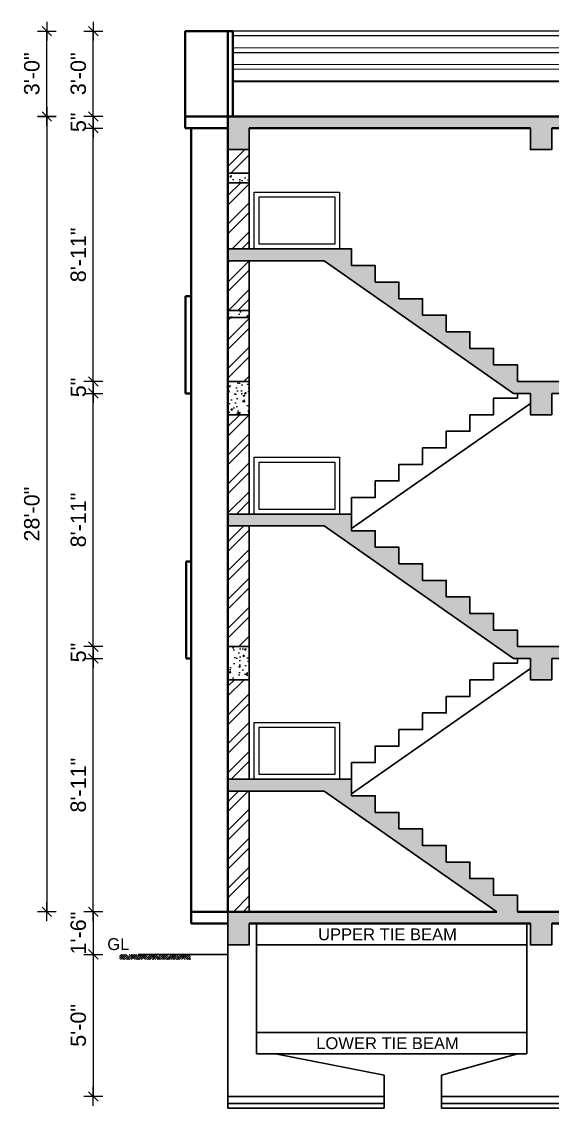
# Model space of a CAD drawing. Header units: inches. Extents: x -5587 to 4723, y -10407 to -7342.
# Drawn here: x 2473.3 to 2697.2, y -8719 to -8260 of the extents above; entities that cross this region are included whole.
import ezdxf
from ezdxf.enums import TextEntityAlignment as Align

# ---------------------------------------------------------------- set-up
doc = ezdxf.new("R2010")
doc.units = ezdxf.units.IN
doc.header["$LTSCALE"] = 0.5
doc.header["$MEASUREMENT"] = 0
doc.header["$PDMODE"] = 66
for name, color, linetype, lineweight in [('DIM', 180, 'Continuous', 5), ('Dimention', 5, 'Continuous', 20), ('elev 25', 143, 'Continuous', 20), ('HACTH', 8, 'Continuous', 5), ('TEXT', 220, 'Continuous', 9), ('Toilet', 7, 'Continuous', 25), ('wall', 20, 'Continuous', 40), ('win door light', 30, 'Continuous', 18)]:
    doc.layers.add(name, color=color, linetype=linetype, lineweight=lineweight)
doc.styles.add('arial', font='arial.ttf')
doc.dimstyles.new('1 96', dxfattribs={"dimtxt": 6.5, "dimasz": 4, "dimexe": 0, "dimexo": 0, "dimgap": 3, "dimtad": 1, "dimdec": 0, "dimzin": 11, "dimdsep": 46, "dimlunit": 3, "dimtxsty": 'arial', "dimblk": 'oblique', "dimcen": 4, "dimse1": 1, "dimse2": 1, "dimclrd": 256, "dimclre": 256, "dimclrt": 256, "dimadec": 0, "dimazin": 0, "dimtfac": 1, "dimtdec": 0, "dimtix": 1, "dimtmove": 0, "dimatfit": 3, "dimldrblk": 'Arrow2', "dimfxl": 1, "dimtolj": 1, "dimtzin": 0, "dimlwd": -1, "dimlwe": 9, "dimarcsym": 0})
pattern_1 = [(50, (9901.4343, -126.219), (7.1726018, -0.6275213), [0.75, -8.25]), (355, (9901.434, -126.219), (-1.3875133, 7.5219213), [0.6, -6.6]), (100.451444, (9902.032, -126.271), (5.7850885, 6.8944), [0.637402, -7.011421]), (46.1842, (9901.434, -124.219), (10.672413, -1.655193), [1.125, -12.375]), (96.63564, (9902.324, -124.357), (9.346619, 9.741186), [0.956103, -10.517138]), (351.18416, (9901.434, -124.219), (9.346619, 9.741186), [0.9, -9.9]), (21, (9902.4343, -124.719), (5.9690705, -4.026189), [0.75, -8.25]), (326, (9902.434, -124.719), (2.4331533, 7.2515005), [0.6, -6.6]), (71.451445, (9902.932, -125.0545), (8.4022238, 3.2253115), [0.637402, -7.011421]), (37.5, (9901.4343, -126.219), (0.12159855, 3.32893854), [0, -6.52, 0, -6.7, 0, -6.625]), (7.5, (9901.4343, -126.219), (2.6306954, 3.9441171), [0, -3.82, 0, -6.37, 0, -2.525]), (327.5, (9899.2043, -126.219), (5.33822436, -0.2255487), [0, -2.5, 0, -7.8, 0, -10.35]), (317.5, (9898.2043, -126.219), (5.8318617, 1.0010498), [0, -3.25, 0, -5.18, 0, -7.35])]
pattern_2 = [(45, (9901.434, -126.219), (-6.098796, 6.098796), []), (45, (9905.5, -126.219), (-6.098796, 6.098796), [])]

# ---------------------------------------------------------------- blocks, each defined once
blk = doc.blocks.new('oblique')
at = {"lineweight": 9}
for p, q in [((1, 0), (-1, 0)), ((-0.5, -0.5), (0.5, 0.5)), ((0, 1), (0, -1))]:
    blk.add_line(p, q, dxfattribs=at)
blk = doc.blocks.new('*D857')
at = {"layer": 'Defpoints', "color": 0, "transparency": 16777216}
for p in [(2503.51, -8528.97), (2680.93, -8528.97), (2544.87, -8635.97)]:
    blk.add_point(p, dxfattribs=at)
at = {"layer": 'DIM', "transparency": 16777216}
blk.add_line((2503.51, -8635.97), (2503.51, -8528.97), dxfattribs=at)
at = {"layer": 'DIM', "transparency": 16777216, "xscale": 4, "yscale": 4, "zscale": 4}
for p, rotation in [((2503.51, -8528.97), 90), ((2503.51, -8635.97), 270)]:
    blk.add_blockref('oblique', p, dxfattribs=dict(at, rotation=rotation))
at = {"layer": 'DIM', "transparency": 16777216, "insert": (2497.19, -8582.47), "char_height": 6.5, "attachment_point": 5, "rotation": 90, "style": 'arial'}
blk.add_mtext('\\A1;8\'-11"', dxfattribs=at)
blk = doc.blocks.new('_Oblique')
at = {"color": 0, "linetype": 'ByBlock', "lineweight": -2}
blk.add_line((-0.5, -0.5), (0.5, 0.5), dxfattribs=at)
blk = doc.blocks.new('Arrow2')
for p, q in [((-4.1, 0.75), (-3.08, 0)), ((0, 0), (-4.1, 0.75)), ((-3.08, 0), (-4.1, -0.75)), ((-4.1, -0.75), (0, 0))]:
    blk.add_line(p, q)
blk.add_solid([(-4.1, 0.75), (0, 0), (-3.08, 0), (-4.1, -0.75)])
blk = doc.blocks.new('*D858')
at = {"layer": 'Defpoints', "color": 0, "transparency": 16777216}
for p in [(2503.51, -8523.97), (2682.5, -8523.97), (2680.93, -8528.97)]:
    blk.add_point(p, dxfattribs=at)
at = {"layer": 'DIM', "transparency": 16777216}
for p, q in [((2503.51, -8523.97), (2503.51, -8519.97)), ((2503.51, -8528.97), (2503.51, -8523.97)), ((2503.51, -8528.97), (2503.51, -8532.97))]:
    blk.add_line(p, q, dxfattribs=at)
at = {"layer": 'DIM', "transparency": 16777216, "xscale": 4, "yscale": 4, "zscale": 4}
for p, rotation in [((2503.51, -8523.97), 270), ((2503.51, -8528.97), 90)]:
    blk.add_blockref('oblique', p, dxfattribs=dict(at, rotation=rotation))
at = {"layer": 'DIM', "transparency": 16777216, "insert": (2497.2, -8526.47), "char_height": 6.5, "attachment_point": 5, "rotation": 90, "style": 'arial'}
blk.add_mtext('\\A1;5"', dxfattribs=at)
blk = doc.blocks.new('*D851')
at = {"layer": 'Defpoints', "color": 0, "transparency": 16777216}
for p in [(2503.51, -8416.97), (2680.93, -8416.97), (2682.5, -8523.97)]:
    blk.add_point(p, dxfattribs=at)
at = {"layer": 'DIM', "transparency": 16777216}
blk.add_line((2503.51, -8523.97), (2503.51, -8416.97), dxfattribs=at)
at = {"layer": 'DIM', "transparency": 16777216, "xscale": 4, "yscale": 4, "zscale": 4}
for p, rotation in [((2503.51, -8416.97), 90), ((2503.51, -8523.97), 270)]:
    blk.add_blockref('oblique', p, dxfattribs=dict(at, rotation=rotation))
at = {"layer": 'DIM', "transparency": 16777216, "insert": (2497.19, -8470.47), "char_height": 6.5, "attachment_point": 5, "rotation": 90, "style": 'arial'}
blk.add_mtext('\\A1;8\'-11"', dxfattribs=at)
blk = doc.blocks.new('*D852')
at = {"layer": 'Defpoints', "color": 0, "transparency": 16777216}
for p in [(2503.51, -8411.97), (2682.5, -8411.97), (2680.93, -8416.97)]:
    blk.add_point(p, dxfattribs=at)
at = {"layer": 'DIM', "transparency": 16777216}
for p, q in [((2503.51, -8411.97), (2503.51, -8407.97)), ((2503.51, -8416.97), (2503.51, -8411.97)), ((2503.51, -8416.97), (2503.51, -8420.97))]:
    blk.add_line(p, q, dxfattribs=at)
at = {"layer": 'DIM', "transparency": 16777216, "xscale": 4, "yscale": 4, "zscale": 4}
for p, rotation in [((2503.51, -8411.97), 270), ((2503.51, -8416.97), 90)]:
    blk.add_blockref('oblique', p, dxfattribs=dict(at, rotation=rotation))
at = {"layer": 'DIM', "transparency": 16777216, "insert": (2497.2, -8414.47), "char_height": 6.5, "attachment_point": 5, "rotation": 90, "style": 'arial'}
blk.add_mtext('\\A1;5"', dxfattribs=at)
blk = doc.blocks.new('*D853')
at = {"layer": 'Defpoints', "color": 0, "transparency": 16777216}
for p in [(2503.51, -8304.97), (2542.27, -8304.97), (2682.5, -8411.97)]:
    blk.add_point(p, dxfattribs=at)
at = {"layer": 'DIM', "transparency": 16777216}
blk.add_line((2503.51, -8411.97), (2503.51, -8304.97), dxfattribs=at)
at = {"layer": 'DIM', "transparency": 16777216, "xscale": 4, "yscale": 4, "zscale": 4}
for p, rotation in [((2503.51, -8304.97), 90), ((2503.51, -8411.97), 270)]:
    blk.add_blockref('oblique', p, dxfattribs=dict(at, rotation=rotation))
at = {"layer": 'DIM', "transparency": 16777216, "insert": (2497.19, -8358.47), "char_height": 6.5, "attachment_point": 5, "rotation": 90, "style": 'arial'}
blk.add_mtext('\\A1;8\'-11"', dxfattribs=at)
blk = doc.blocks.new('*D854')
at = {"layer": 'Defpoints', "color": 0, "transparency": 16777216}
for p in [(2503.51, -8299.97), (2542.27, -8299.97), (2542.27, -8304.97)]:
    blk.add_point(p, dxfattribs=at)
at = {"layer": 'DIM', "transparency": 16777216}
for p, q in [((2503.51, -8299.97), (2503.51, -8295.97)), ((2503.51, -8304.97), (2503.51, -8299.97)), ((2503.51, -8304.97), (2503.51, -8308.97))]:
    blk.add_line(p, q, dxfattribs=at)
at = {"layer": 'DIM', "transparency": 16777216, "xscale": 4, "yscale": 4, "zscale": 4}
for p, rotation in [((2503.51, -8299.97), 270), ((2503.51, -8304.97), 90)]:
    blk.add_blockref('oblique', p, dxfattribs=dict(at, rotation=rotation))
at = {"layer": 'DIM', "transparency": 16777216, "insert": (2497.2, -8302.47), "char_height": 6.5, "attachment_point": 5, "rotation": 90, "style": 'arial'}
blk.add_mtext('\\A1;5"', dxfattribs=at)
blk = doc.blocks.new('*D855')
at = {"layer": 'Defpoints', "color": 0, "transparency": 16777216}
for p in [(2503.51, -8263.97), (2542.27, -8263.97), (2542.27, -8299.97)]:
    blk.add_point(p, dxfattribs=at)
at = {"layer": 'DIM', "transparency": 16777216}
blk.add_line((2503.51, -8299.97), (2503.51, -8263.97), dxfattribs=at)
at = {"layer": 'DIM', "transparency": 16777216, "xscale": 4, "yscale": 4, "zscale": 4}
for p, rotation in [((2503.51, -8263.97), 90), ((2503.51, -8299.97), 270)]:
    blk.add_blockref('oblique', p, dxfattribs=dict(at, rotation=rotation))
at = {"layer": 'DIM', "transparency": 16777216, "insert": (2497.19, -8281.97), "char_height": 6.5, "attachment_point": 5, "rotation": 90, "style": 'arial'}
blk.add_mtext('\\A1;3\'-0"', dxfattribs=at)
blk = doc.blocks.new('*D856')
at = {"layer": 'Defpoints', "color": 0, "transparency": 16777216}
for p in [(2542.27, -8299.97), (2483.88, -8635.97), (2544.87, -8635.97)]:
    blk.add_point(p, dxfattribs=at)
at = {"layer": 'DIM', "transparency": 16777216}
blk.add_line((2483.88, -8299.97), (2483.88, -8635.97), dxfattribs=at)
at = {"layer": 'DIM', "transparency": 16777216, "xscale": 4, "yscale": 4, "zscale": 4}
for p, rotation in [((2483.88, -8299.97), 90), ((2483.88, -8635.97), 270)]:
    blk.add_blockref('oblique', p, dxfattribs=dict(at, rotation=rotation))
at = {"layer": 'DIM', "transparency": 16777216, "insert": (2477.56, -8467.97), "char_height": 6.5, "attachment_point": 5, "rotation": 90, "style": 'arial'}
blk.add_mtext('\\A1;28\'-0"', dxfattribs=at)
blk = doc.blocks.new('*D848')
at = {"layer": 'Defpoints', "color": 0, "transparency": 16777216}
for p in [(2483.88, -8263.97), (2542.27, -8263.97), (2542.27, -8299.97)]:
    blk.add_point(p, dxfattribs=at)
at = {"layer": 'DIM', "transparency": 16777216}
blk.add_line((2483.88, -8299.97), (2483.88, -8263.97), dxfattribs=at)
at = {"layer": 'DIM', "transparency": 16777216, "xscale": 4, "yscale": 4, "zscale": 4}
for p, rotation in [((2483.88, -8263.97), 90), ((2483.88, -8299.97), 270)]:
    blk.add_blockref('oblique', p, dxfattribs=dict(at, rotation=rotation))
at = {"layer": 'DIM', "transparency": 16777216, "insert": (2477.56, -8281.97), "char_height": 6.5, "attachment_point": 5, "rotation": 90, "style": 'arial'}
blk.add_mtext('\\A1;3\'-0"', dxfattribs=at)
blk = doc.blocks.new('*D849')
at = {"layer": 'Defpoints', "color": 0, "transparency": 16777216}
for p in [(2544.87, -8635.97), (2503.51, -8653.97), (2522.47, -8653.97)]:
    blk.add_point(p, dxfattribs=at)
at = {"layer": 'DIM', "transparency": 16777216}
for p, q in [((2503.51, -8635.97), (2503.51, -8631.97)), ((2503.51, -8635.97), (2503.51, -8653.97)), ((2503.51, -8653.97), (2503.51, -8657.97))]:
    blk.add_line(p, q, dxfattribs=at)
at = {"layer": 'DIM', "transparency": 16777216, "xscale": 4, "yscale": 4, "zscale": 4}
for p, rotation in [((2503.51, -8635.97), 270), ((2503.51, -8653.97), 90)]:
    blk.add_blockref('oblique', p, dxfattribs=dict(at, rotation=rotation))
at = {"layer": 'DIM', "transparency": 16777216, "insert": (2497.19, -8644.97), "char_height": 6.5, "attachment_point": 5, "rotation": 90, "style": 'arial'}
blk.add_mtext('\\A1;1\'-6"', dxfattribs=at)
blk = doc.blocks.new('*D850')
at = {"layer": 'Defpoints', "color": 0, "transparency": 16777216}
for p in [(2522.47, -8653.97), (2503.51, -8713.97), (2560.35, -8713.97)]:
    blk.add_point(p, dxfattribs=at)
at = {"layer": 'DIM', "transparency": 16777216}
blk.add_line((2503.51, -8653.97), (2503.51, -8713.97), dxfattribs=at)
at = {"layer": 'DIM', "transparency": 16777216, "xscale": 4, "yscale": 4, "zscale": 4}
for p, rotation in [((2503.51, -8653.97), 90), ((2503.51, -8713.97), 270)]:
    blk.add_blockref('oblique', p, dxfattribs=dict(at, rotation=rotation))
at = {"layer": 'DIM', "transparency": 16777216, "insert": (2497.19, -8683.97), "char_height": 6.5, "attachment_point": 5, "rotation": 90, "style": 'arial'}
blk.add_mtext('\\A1;5\'-0"', dxfattribs=at)

msp = doc.modelspace()

# ---------------------------------------------------------------- hatches: boundary and pattern name
at = {"layer": 'Dimention', "ltscale": 40, "true_color": 0xf26722}
h = msp.add_hatch(dxfattribs=at)
h.set_pattern_fill('ANSI32', color=30, scale=23)
h.set_pattern_definition(pattern_2)
h.paths.add_polyline_path([(2569.36, -8313.97), (2560.35, -8313.97), (2560.35, -8323.97), (2569.36, -8323.97)])
h = msp.add_hatch(dxfattribs=at)
h.set_pattern_fill('ANSI32', color=30, scale=23)
h.set_pattern_definition(pattern_2)
h.paths.add_polyline_path([(2560.35, -8355.97), (2569.36, -8355.97), (2569.36, -8327.97), (2560.35, -8327.97)])
h = msp.add_hatch(dxfattribs=at)
h.set_pattern_fill('ANSI32', color=30, scale=23)
h.set_pattern_definition(pattern_2)
h.paths.add_polyline_path([(2560.35, -8381.97), (2569.36, -8381.97), (2569.36, -8360.97), (2560.35, -8360.97)])
h = msp.add_hatch(dxfattribs=at)
h.set_pattern_fill('ANSI32', color=30, scale=23)
h.set_pattern_definition(pattern_2)
h.paths.add_polyline_path([(2569.36, -8384.97), (2560.35, -8384.97), (2560.35, -8411.97), (2569.36, -8411.97)])
h = msp.add_hatch(dxfattribs=at)
h.set_pattern_fill('ANSI32', color=30, scale=23)
h.set_pattern_definition(pattern_2)
h.paths.add_polyline_path([(2569.36, -8425.97), (2560.35, -8425.97), (2560.35, -8467.97), (2569.36, -8467.97)])
h = msp.add_hatch(dxfattribs=at)
h.set_pattern_fill('ANSI32', color=30, scale=23)
h.set_pattern_definition(pattern_2)
h.paths.add_polyline_path([(2560.35, -8523.97), (2569.36, -8523.97), (2569.36, -8472.97), (2560.35, -8472.97)])
h = msp.add_hatch(dxfattribs=at)
h.set_pattern_fill('ANSI32', color=30, scale=23)
h.set_pattern_definition(pattern_2)
h.paths.add_polyline_path([(2569.36, -8537.97), (2560.35, -8537.97), (2560.35, -8579.97), (2569.36, -8579.97)])
h = msp.add_hatch(dxfattribs=at)
h.set_pattern_fill('ANSI32', color=30, scale=23)
h.set_pattern_definition(pattern_2)
h.paths.add_polyline_path([(2569.36, -8584.97), (2560.35, -8584.97), (2560.35, -8635.97), (2569.36, -8635.97)])
at = {"layer": 'HACTH'}
h = msp.add_hatch(dxfattribs=at)
h.set_pattern_fill('AR-CONC', color=256)
h.set_pattern_definition(pattern_1)
h.paths.add_polyline_path([(2688, -8304.97), (2688, -8313.97), (2697, -8313.97), (2697, -8304.97), (2780, -8304.97), (2780, -8313.97), (2789, -8313.97), (2789, -8304.97), (2814.5, -8304.97), (2814.5, -8299.97), (2560.35, -8299.97), (2560.35, -8304.97), (2560.35, -8313.97), (2569.35, -8313.97), (2569.36, -8304.97)])
h = msp.add_hatch(dxfattribs=at)
h.set_pattern_fill('AR-CONC', color=256)
h.set_pattern_definition(pattern_1)
h.paths.add_polyline_path([(2569.36, -8327.97), (2569.36, -8323.97), (2560.35, -8323.97), (2560.35, -8327.97)])
h = msp.add_hatch(dxfattribs=at)
h.set_pattern_fill('AR-CONC', color=256)
h.set_pattern_definition(pattern_1)
h.paths.add_polyline_path([(2921.59, -8411.97), (2938.82, -8411.97), (2938.82, -8416.97), (2921.59, -8416.97), (2921.59, -8425.97), (2912.47, -8425.97), (2912.47, -8416.97), (2789, -8416.97), (2789, -8425.97), (2780, -8425.97), (2780, -8416.97), (2697, -8416.97), (2697, -8425.97), (2688, -8425.97), (2688, -8416.97), (2680.93, -8416.97), (2600.93, -8360.97), (2560.35, -8360.97), (2560.35, -8355.97), (2612.5, -8355.97), (2612.5, -8362.97), (2622.5, -8362.97), (2622.5, -8369.97), (2632.5, -8369.97), (2632.5, -8376.97), (2642.5, -8376.97), (2642.5, -8383.97), (2652.5, -8383.97), (2652.5, -8390.97), (2662.5, -8390.97), (2662.5, -8397.97), (2672.5, -8397.97), (2672.5, -8404.97), (2682.5, -8404.97), (2682.5, -8411.97)])
h = msp.add_hatch(dxfattribs=at)
h.set_pattern_fill('AR-CONC', color=256)
h.set_pattern_definition(pattern_1)
h.paths.add_polyline_path([(2569.36, -8384.97), (2569.36, -8381.97), (2560.35, -8381.97), (2560.35, -8384.97)])
h = msp.add_hatch(dxfattribs=at)
h.set_pattern_fill('AR-CONC', color=256)
h.set_pattern_definition(pattern_1)
h.paths.add_polyline_path([(2569.36, -8411.97), (2560.35, -8411.97), (2560.35, -8425.97), (2569.35, -8425.97)])
h = msp.add_hatch(dxfattribs=at)
h.set_pattern_fill('AR-CONC', color=256)
h.set_pattern_definition(pattern_1)
h.paths.add_polyline_path([(2612.5, -8467.97), (2560.35, -8467.97), (2560.35, -8472.97), (2600.93, -8472.97), (2680.93, -8528.97), (2688, -8528.97), (2688, -8537.97), (2697, -8537.97), (2697, -8528.97), (2780, -8528.97), (2780, -8537.97), (2789, -8537.97), (2789, -8528.97), (2912.59, -8528.97), (2912.59, -8537.97), (2921.59, -8537.97), (2921.59, -8528.97), (2921.59, -8523.97), (2742.5, -8523.97), (2742.5, -8523.97), (2739.48, -8523.97), (2697.5, -8523.97), (2682.5, -8523.97), (2682.5, -8516.97), (2672.5, -8516.97), (2672.5, -8509.97), (2662.5, -8509.97), (2662.5, -8502.97), (2652.5, -8502.97), (2652.5, -8495.97), (2642.5, -8495.97), (2642.5, -8488.97), (2632.5, -8488.97), (2632.5, -8481.97), (2622.5, -8481.97), (2622.5, -8474.97), (2612.5, -8474.97)])
h = msp.add_hatch(dxfattribs=at)
h.set_pattern_fill('AR-CONC', color=256)
h.set_pattern_definition(pattern_1)
h.paths.add_polyline_path([(2560.35, -8537.97), (2569.35, -8537.97), (2569.36, -8523.97), (2560.35, -8523.97)])
h = msp.add_hatch(dxfattribs=at)
h.set_pattern_fill('AR-CONC', color=256)
h.set_pattern_definition(pattern_1)
h.paths.add_polyline_path([(2560.35, -8579.97), (2560.35, -8584.97), (2600.93, -8584.97), (2673.79, -8635.97), (2560.35, -8635.97), (2560.35, -8649.97), (2569.35, -8649.97), (2569.36, -8640.97), (2688, -8640.97), (2688, -8649.97), (2697, -8649.97), (2697, -8640.97), (2780, -8640.97), (2780, -8649.97), (2789, -8649.97), (2789, -8640.97), (2912.59, -8640.97), (2912.59, -8649.97), (2921.59, -8649.97), (2921.59, -8635.97), (2682.5, -8635.97), (2682.5, -8628.97), (2672.5, -8628.97), (2672.5, -8621.97), (2662.5, -8621.97), (2662.5, -8614.97), (2652.5, -8614.97), (2652.5, -8607.97), (2642.5, -8607.97), (2642.5, -8600.97), (2632.5, -8600.97), (2632.5, -8593.97), (2622.5, -8593.97), (2622.5, -8586.97), (2612.5, -8586.97), (2612.5, -8579.97)])
at = {"layer": 'Toilet'}
h = msp.add_hatch(dxfattribs=at)
h.set_pattern_fill('HOUND', color=256, scale=10, angle=45)
h.set_pattern_definition([(45, (-12146.43434, -8241.18237), (1.325825215, 2.20970869), [10, -5]), (135, (-12146.43434, -8241.18237), (1.325825215, -2.20970869), [10, -5])])
h.paths.add_polyline_path([(2544.59, -8653.97), (2514.59, -8653.97), (2514.59, -8656.11), (2544.59, -8656.11)])

# ---------------------------------------------------------------- linework, layer by layer
for p, q in [((2560.35, -8635.97), (2560.35, -8304.97)), ((2569.36, -8355.97), (2569.36, -8304.97)), ((2600.93, -8360.97), (2560.35, -8360.97)), ((2569.36, -8467.97), (2569.36, -8360.97)), ((2600.93, -8360.97), (2680.93, -8416.97)), ((2680.93, -8416.97), (2688, -8416.97)), ((2697, -8416.97), (2780, -8416.97)), ((2612.5, -8474.08), (2688, -8421.23)), ((2600.93, -8472.97), (2560.35, -8472.97)), ((2569.36, -8579.97), (2569.36, -8472.97)), ((2600.93, -8472.97), (2680.93, -8528.97)), ((2680.93, -8528.97), (2688, -8528.97)), ((2697, -8528.97), (2780, -8528.97)), ((2612.5, -8586.08), (2688, -8533.23)), ((2600.93, -8584.97), (2560.35, -8584.97)), ((2569.36, -8635.97), (2569.36, -8584.97)), ((2600.93, -8584.97), (2673.79, -8635.97)), ((2572.35, -8640.97), (2572.35, -8695.97)), ((2686.5, -8640.97), (2686.5, -8695.97)), ((2560.35, -8649.97), (2560.35, -8718.97)), ((2572.35, -8649.97), (2686.5, -8649.97)), ((2522.47, -8653.97), (2560.35, -8653.97)), ((2572.35, -8686.97), (2686.5, -8686.97)), ((2572.35, -8695.97), (2580.35, -8695.97)), ((2572.35, -8695.97), (2686.5, -8695.97)), ((2626.35, -8704.97), (2580.35, -8695.97)), ((2650.5, -8704.97), (2682.5, -8695.97)), ((2682.5, -8695.97), (2686.5, -8695.97)), ((2626.35, -8704.97), (2626.35, -8718.97)), ((2650.5, -8704.97), (2650.5, -8713.97)), ((2560.35, -8713.97), (2626.35, -8713.97)), ((2650.5, -8713.97), (2650.5, -8718.97)), ((2650.5, -8713.97), (2734.5, -8713.97)), ((2560.35, -8716.97), (2626.35, -8716.97)), ((2560.35, -8718.97), (2626.35, -8718.97)), ((2650.5, -8716.97), (2734.5, -8716.97)), ((2734.5, -8718.97), (2650.5, -8718.97))]:
    msp.add_line(p, q)
for points in [[(2569.36, -8304.97), (2569.35, -8313.97), (2560.35, -8313.97), (2560.35, -8304.97)], [(2697, -8304.97), (2697, -8313.97), (2688, -8313.97), (2688, -8304.97)], [(2682.5, -8411.97), (2682.5, -8404.97), (2672.5, -8404.97), (2672.5, -8397.97), (2662.5, -8397.97), (2662.5, -8390.97), (2652.5, -8390.97), (2652.5, -8383.97), (2642.5, -8383.97), (2642.5, -8376.97), (2632.5, -8376.97), (2632.5, -8369.97), (2622.5, -8369.97), (2622.5, -8362.97), (2612.5, -8362.97), (2612.5, -8355.97), (2560.35, -8355.97)], [(2569.36, -8411.97), (2569.35, -8425.97), (2560.35, -8425.97), (2560.35, -8411.97), (2569.36, -8411.97)], [(2682.5, -8411.97), (2921.59, -8411.97)], [(2612.5, -8467.97), (2612.5, -8460.97), (2622.5, -8460.97), (2622.5, -8453.97), (2632.5, -8453.97), (2632.5, -8446.97), (2642.5, -8446.97), (2642.5, -8439.97), (2652.5, -8439.97), (2652.5, -8432.97), (2662.5, -8432.97), (2662.5, -8425.97), (2672.5, -8425.97), (2672.5, -8418.97), (2682.5, -8418.97), (2682.5, -8416.97)], [(2697, -8416.97), (2697, -8425.97), (2688, -8425.97), (2688, -8416.97)], [(2682.5, -8523.97), (2682.5, -8516.97), (2672.5, -8516.97), (2672.5, -8509.97), (2662.5, -8509.97), (2662.5, -8502.97), (2652.5, -8502.97), (2652.5, -8495.97), (2642.5, -8495.97), (2642.5, -8488.97), (2632.5, -8488.97), (2632.5, -8481.97), (2622.5, -8481.97), (2622.5, -8474.97), (2612.5, -8474.97), (2612.5, -8467.97), (2560.35, -8467.97)], [(2569.36, -8523.97), (2569.35, -8537.97), (2560.35, -8537.97), (2560.35, -8523.97), (2569.36, -8523.97)], [(2682.5, -8523.97), (2921.59, -8523.97)], [(2612.5, -8579.97), (2612.5, -8572.97), (2622.5, -8572.97), (2622.5, -8565.97), (2632.5, -8565.97), (2632.5, -8558.97), (2642.5, -8558.97), (2642.5, -8551.97), (2652.5, -8551.97), (2652.5, -8544.97), (2662.5, -8544.97), (2662.5, -8537.97), (2672.5, -8537.97), (2672.5, -8530.97), (2682.5, -8530.97), (2682.5, -8528.97)], [(2697, -8528.97), (2697, -8537.97), (2688, -8537.97), (2688, -8528.97)], [(2682.5, -8635.97), (2682.5, -8628.97), (2672.5, -8628.97), (2672.5, -8621.97), (2662.5, -8621.97), (2662.5, -8614.97), (2652.5, -8614.97), (2652.5, -8607.97), (2642.5, -8607.97), (2642.5, -8600.97), (2632.5, -8600.97), (2632.5, -8593.97), (2622.5, -8593.97), (2622.5, -8586.97), (2612.5, -8586.97), (2612.5, -8579.97), (2560.35, -8579.97)], [(2569.36, -8640.97), (2569.35, -8649.97), (2560.35, -8649.97), (2560.35, -8635.97)], [(2697, -8640.97), (2697, -8649.97), (2688, -8649.97), (2688, -8640.97)]]:
    msp.add_lwpolyline(points)
for points in [[(2560.35, -8323.97), (2569.36, -8323.97), (2569.36, -8327.97), (2560.35, -8327.97)], [(2560.35, -8381.97), (2569.36, -8381.97), (2569.36, -8384.97), (2560.35, -8384.97)]]:
    msp.add_lwpolyline(points, close=True)
at = {"layer": 'elev 25'}
for p, q in [((2966.79, -8263.97), (2560.35, -8263.97)), ((2800.5, -8265.8), (2562.35, -8266)), ((2800.5, -8270.97), (2562.35, -8271.17)), ((2800.5, -8272.97), (2562.35, -8273.17)), ((2800.5, -8277.97), (2562.35, -8278.17)), ((2800.5, -8279.97), (2562.35, -8280.17))]:
    msp.add_line(p, q, dxfattribs=at)
at = {"layer": 'wall'}
for p, q in [((2544.87, -8263.97), (2542.27, -8263.97)), ((2542.27, -8263.97), (2542.27, -8304.97)), ((2559.1, -8263.97), (2544.87, -8263.97)), ((2559.1, -8263.97), (2562.35, -8263.97)), ((2560.35, -8304.97), (2560.35, -8263.97)), ((2562.35, -8299.97), (2562.35, -8263.97)), ((2562.35, -8285.17), (2800.5, -8284.97)), ((2542.27, -8299.97), (2986.87, -8299.97)), ((2542.27, -8304.97), (2560.35, -8304.97)), ((2544.87, -8304.97), (2544.87, -8640.97)), ((2560.35, -8304.97), (2560.35, -8635.97)), ((2569.36, -8304.97), (2688, -8304.97)), ((2697, -8304.97), (2780, -8304.97)), ((2544.87, -8375.97), (2542.44, -8375.97)), ((2542.44, -8375.97), (2542.44, -8416.97)), ((2542.44, -8416.97), (2544.87, -8416.97)), ((2544.87, -8487.97), (2542.69, -8487.97)), ((2542.69, -8487.97), (2542.69, -8528.97)), ((2542.69, -8528.97), (2544.87, -8528.97)), ((2544.87, -8635.97), (2673.79, -8635.97)), ((2682.5, -8635.97), (2964.45, -8635.97)), ((2544.87, -8640.97), (2560.35, -8640.97)), ((2569.36, -8640.97), (2688, -8640.97)), ((2697, -8640.97), (2780, -8640.97))]:
    msp.add_line(p, q, dxfattribs=at)
at = {"layer": 'win door light'}
for points in [[(2607.45, -8355.97), (2571.45, -8355.97), (2571.45, -8331.97), (2607.45, -8331.97)], [(2605.45, -8353.97), (2573.45, -8353.97), (2573.45, -8333.97), (2605.45, -8333.97)], [(2607.45, -8467.97), (2571.45, -8467.97), (2571.45, -8443.97), (2607.45, -8443.97)], [(2605.45, -8465.97), (2573.45, -8465.97), (2573.45, -8445.97), (2605.45, -8445.97)], [(2607.45, -8579.97), (2571.45, -8579.97), (2571.45, -8555.97), (2607.45, -8555.97)], [(2605.45, -8577.97), (2573.45, -8577.97), (2573.45, -8557.97), (2605.45, -8557.97)]]:
    msp.add_lwpolyline(points, close=True, dxfattribs=at)

# ---------------------------------------------------------------- texts
at = {"layer": 'TEXT', "style": 'arial'}
msp.add_text('GL', height=5, dxfattribs=at).set_placement((2514.06, -8649.64), align=Align.MIDDLE_CENTER)
at = {"layer": 'TEXT', "char_height": 5, "width": 88.2764, "attachment_point": 5, "style": 'arial'}
for s, insert in [('UPPER TIE BEAM', (2627.69, -8645.53)), ('LOWER TIE BEAM', (2627.69, -8691.53))]:
    msp.add_mtext(s, dxfattribs=dict(at, insert=insert))

# ---------------------------------------------------------------- dimensions: what is measured, and where the dimension line sits
at = {"layer": 'DIM'}
for base, p1, p2, picture, middle in [((2483.88, -8263.97), (2542.27, -8299.97), (2542.27, -8263.97), '*D848', (2477.56, -8281.97)), ((2503.51, -8263.97), (2542.27, -8299.97), (2542.27, -8263.97), '*D855', (2497.19, -8281.97)), ((2483.88, -8635.97), (2542.27, -8299.97), (2544.87, -8635.97), '*D856', (2477.56, -8467.97)), ((2503.51, -8299.97), (2542.27, -8304.97), (2542.27, -8299.97), '*D854', (2497.2, -8302.47)), ((2503.51, -8304.97), (2682.5, -8411.97), (2542.27, -8304.97), '*D853', (2497.19, -8358.47)), ((2503.51, -8411.97), (2680.93, -8416.97), (2682.5, -8411.97), '*D852', (2497.2, -8414.47)), ((2503.51, -8416.97), (2682.5, -8523.97), (2680.93, -8416.97), '*D851', (2497.19, -8470.47)), ((2503.51, -8523.97), (2680.93, -8528.97), (2682.5, -8523.97), '*D858', (2497.2, -8526.47)), ((2503.51, -8528.97), (2544.87, -8635.97), (2680.93, -8528.97), '*D857', (2497.19, -8582.47)), ((2503.51, -8653.97), (2544.87, -8635.97), (2522.47, -8653.97), '*D849', (2497.19, -8644.97)), ((2503.51, -8713.97), (2522.47, -8653.97), (2560.35, -8713.97), '*D850', (2497.19, -8683.97))]:
    dim = msp.add_linear_dim(base=base, p1=p1, p2=p2, angle=90, dimstyle='1 96', override={"dimtmove": 1}, dxfattribs=at)
    dim.commit()
    dim.dimension.update_dxf_attribs({"geometry": picture, "text_midpoint": middle})

doc.saveas('drawing.dxf')
